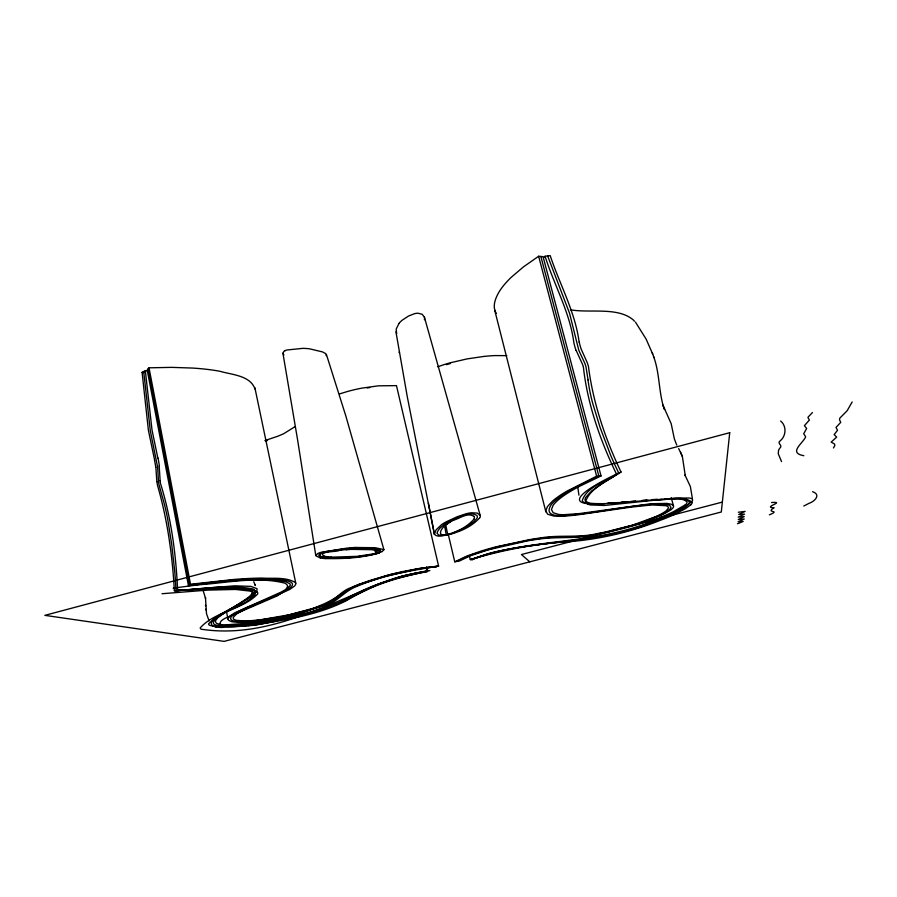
<?xml version="1.0" encoding="UTF-8"?>
<svg xmlns="http://www.w3.org/2000/svg" width="897" height="897" viewBox="0 0 897 897"><rect width="100%" height="100%" fill="white"/><g stroke="black" fill="none" stroke-linecap="round" stroke-linejoin="round"><path stroke-width="1.35" d="M209.113 620.937L206.501 613.716L205.48 597.57L205.525 598.377L203.305 591.022M320.251 557.867L315.912 555.893L317.471 553.662A8.544 1.615 -11.7 0 1 321.406 552.227L346.814 548.145A64.954 10.652 -12.2 0 1 355.537 547.439M339.615 393.895L347.711 391.428A46.969 12.861 -12.5 0 1 361.883 388.132L378.433 385.822L396.474 385.632L438.599 566.052C413.08 570.38 386.921 574.428 362.556 584.082A72.444 10.159 -13.2 0 0 354.864 587.221C342.8 592.379 335.22 604.522 321.361 606.495A65.257 9.127 -12.4 0 1 313.715 608.973C290.123 616.093 265.747 621.027 241.102 622.182A63.721 8.925 -12.4 0 1 231.235 621.531L228.488 620.242L228.107 618.392L229.901 616.104L234.24 613.111L281.176 592.054L287.522 588.454L290.37 585.248L289.966 583.824L285.526 581.626L271.421 579.854A172.067 25.497 -11.4 0 0 257.596 579.641A169.544 25.161 -11.4 0 0 221.211 581.805L188.46 585.663L147.186 369.956L149.025 367.815L171.719 367.366L192.586 368.062A168.782 47.9 -9.1 0 1 219.843 371.257C231.718 374.789 250.386 375.361 254.995 389.051M444.789 526.831L446.291 535.229C458.502 532.437 471.138 527.391 479.648 517.849M326.228 355.683L325.891 353.721L322.528 351.916L309.611 348.832A39.973 12.233 -11.1 0 0 302.805 348.361L286.726 350.021A6.189 2.13 -10.8 0 0 285.156 350.649M852.15 401.968L847.273 410.534A125.266 22.548 -15.6 0 1 845.49 412.407L839.85 418.103L839.469 419.684L840.747 422.364L836.026 427.409L837.529 430.28L834.143 434.619L836.677 437.097L831.16 442.109L833.874 443.634A41.15 6.357 -15.8 0 1 834.58 444.116L834.838 445.574L833.448 447.962M264.346 623.314C292.411 618.784 321.025 613.615 346.578 600.564C371.123 585.337 398.829 576.849 427.107 571.681L427.622 570.817L426.737 566.971M779.885 448.074C783.328 445.361 776.443 443.275 780.211 440.831C786.221 435.976 786.77 425.997 780.637 421.029M779.527 448.601L779.19 449.117A126.432 19.779 -16.5 0 0 778.607 450.182L778.237 453.703L781.534 461.596M473.851 519.296C466.776 527.223 456.618 532.168 446.448 534.758M398.974 323.458L396.194 329.098L396.653 333.684M543.459 257.787L545.084 256.25L550.197 255.623C559.75 284.517 575.112 311.629 579.137 342.183M690.914 504.731L685.375 508.722L674.286 514.396M295.079 426.613L283.788 433.655A58.271 15.63 -11.1 0 1 277.352 436.379L264.884 440.573M685.095 504.944L672.167 512.389M812.413 412.564L808.018 417.195A31.664 5.561 -16.5 0 0 808.107 417.811L809.397 420.043L804.418 425.627L806.638 428.497L803.69 433.756L805.428 436.357A49.301 8.196 -15.7 0 1 805.584 437.007C802.591 443.634 788.014 452.873 803.858 455.721M447.278 523.938C441.66 526.954 435.101 537.561 447.726 534.522L445.517 523.983M188.46 585.663L190.523 584.239L234.689 579.384A174.5 25.923 -11.4 0 1 261.991 578.072C272.991 578.845 285.616 576.659 295.438 582.568L295.797 584.115L294.698 585.932L289.619 589.497L245.184 609.198L236.707 613.851L233.198 617.371L233.512 619.098L236.001 620.309L245.027 620.937A64.797 9.105 -12.5 0 0 262.047 619.535L289.619 614.692L313.647 608.177A60.043 8.398 -12.4 0 0 320.386 605.923C333.045 603.905 339.156 591.695 350.716 587.714A76.671 10.764 -13.2 0 1 358.935 584.351L388.973 574.876A48.393 6.907 -13.1 0 1 403.572 571.4L420.458 568.216L438.599 566.052M448.343 534.679L454.757 561.825L459.477 560.973L470.398 555.781L487.946 549.861L527.447 540.88A72.836 10.338 -13.7 0 1 538.11 539.22C558.259 536.193 578.901 539.422 598.804 534.074A66.636 9.777 -14.5 0 0 608.009 532.168C629.649 527.01 651.973 521.762 670.967 509.788A64.965 9.519 -14.4 0 0 673.445 505.773L671.348 504.237L666.852 503.396L650.975 503.733L579.305 513.577L563.249 514.743L558.831 514.486L553.191 512.725L551.442 509.574L553.113 505.347A177.483 28.872 -15.3 0 1 558.113 500.044A174.825 28.469 -15.3 0 1 578.105 487.049L601.035 475.937L543.055 256.665L538.637 256.262L523.545 266.824L511.413 277.139A173.738 53.999 -16.9 0 0 499.091 291.895C495.436 298.14 491.859 306.752 496.377 313.457M457.122 561.399L464.926 557.429A54.773 7.894 -13.8 0 1 472.719 554.368L499.45 546.34L528.479 540.263A74.956 10.641 -13.7 0 1 539.523 538.548C559.47 535.419 579.922 538.794 599.633 533.536A63.922 9.374 -14.5 0 0 608.491 531.686L639.796 523.265L662.064 514.273A69.002 10.125 -14.4 0 0 667.301 511.223L669.599 509.418A61.22 8.959 -14.4 0 0 670.978 507.444L669.599 505.28L663.085 504.069A82.019 11.986 -14.3 0 0 656.066 504.058C630.815 505.549 605.991 510.864 580.908 513.959C573.99 513.981 540.431 521.549 551.184 504.753A182.125 29.623 -15.4 0 1 553.673 502.062A177.976 28.996 -15.3 0 1 575.549 487.374M588.006 379.992A163.568 131.254 55.6 0 0 592.715 403.347L600.16 427.656L610.565 455.014A272.363 211.12 57.2 0 0 618.728 472.999C607.583 481.667 590.282 487.542 585.562 501.726L587.782 504.136L590.114 504.933L604.186 505.482L673.86 498.194L688.93 497.981A51.051 7.501 -14.6 0 1 692.237 500.986L688.56 504.361L677.1 510.875A137.959 20.844 -14.2 0 1 660.786 518.174C608.491 543.201 549.513 539.433 494.225 552.081A25.789 3.711 -13.7 0 0 487.497 553.909L471.441 559.717C532.56 536.675 600.777 546.923 660.584 518.836A110.936 16.494 -14.3 0 0 674.286 512.905C679.321 509.664 687.349 507.994 689.647 501.961C683.301 496.377 672.683 499.674 664.778 499.035M454.757 561.825L466.799 556.073L480.904 551.128A48.696 7.053 -13.7 0 1 494.875 547.103L529.522 539.635A77.086 10.943 -13.7 0 1 540.947 537.875C559.773 534.623 579.092 538.133 597.761 533.502A61.31 8.992 -14.5 0 0 606.092 531.843L632.082 525.306L655.572 516.728A66.03 9.688 -14.4 0 0 666.191 510.808L668.467 508.083L668.377 507.13L666.37 505.717L651.827 504.955L630.826 507.175L575.964 515.125L563.832 516.224L553.875 516.089L547.686 514.25L545.746 510.965L547.439 506.581L552.485 501.12A179.927 29.332 -15.3 0 1 566.657 491.276L596.628 476.195L601.035 475.937M579.249 342.183A50.266 40.97 52.3 0 0 581.267 349.303L586.302 360.527A58.619 48.516 51.5 0 1 586.986 362.13L587.322 362.949A37.338 30.79 51.7 0 1 588.443 366.368C592.962 402.45 605.15 438.768 621.038 472.024L603.468 482.496L591.538 491.063L585.595 497.532L584.945 499.629L585.483 501.311L590.26 503.396L600.463 503.923L648.206 500.436M618.739 472.999C607.392 481.341 586.604 486.309 582.231 500.739L583.028 501.715A73.072 12.143 -14.9 0 0 588.993 503.542L604.903 503.666M154.62 460.172L148.375 430.134L142.096 372.378L145.314 370.652L147.523 370.797M575.56 487.374L598.837 476.06L540.846 256.464M374.711 549.659L375.809 553.539L377.962 552.249L378.198 551.274L376.919 550.567L371.694 549.693L351.445 549.368M621.038 472.024C608.323 477.507 548.482 506.76 600.261 503.733M454.801 519.778C460.553 517.894 467.752 512.422 473.795 516.268M769.379 514.844C781.758 509.675 764.625 513.409 774.122 507.736C761.497 507.467 786.68 501.412 771.566 502.533M661.201 517.199C600.956 545.97 532.089 536.832 470.308 559.65L469.366 555.804M662.378 519.486C633.585 531.215 603.109 538.671 572.14 541.44C537.538 543.279 503.284 549.827 470.308 559.65M447.726 534.522C443.847 535.498 437.568 537.774 434.417 534.354L407.305 396.855L395.936 331.778M265.703 441.01L267.53 440.461M446.471 364.664L450.451 363.498M277.184 620.758L299.766 613.559A175.913 25.228 -11.7 0 0 307.806 610.577L310.676 609.455A164.779 23.546 -11.8 0 0 320.913 605.183C335.523 599.499 347.274 588.454 362.119 583.297A52.822 7.512 -13.1 0 1 371.537 579.967L386.82 575.526A44.906 6.425 -13.1 0 1 394.052 573.732L415.748 569.315A64.853 9.138 -13.1 0 1 424.472 567.913L436.951 566.433M326.06 558.573C343.843 558.887 361.928 558.012 379.095 553L357.118 556.353L331.038 557.16M722.354 502.096L521.437 554.537L529.802 561.836M275.031 621.329L255.353 625.198L234.588 626.745A92.413 12.883 -12.6 0 1 228.959 626.577C226.089 626.633 217.052 625.534 221.155 621.06A68.766 9.542 -12.4 0 1 225.057 618.313L277.184 595.922L285.425 590.506L287.612 586.335A118.583 18.018 -11.6 0 0 284.719 583.106C257.17 576.233 228.107 582.725 200.233 584.665A219.081 31.429 -11.3 0 0 173.177 588.197M427.622 570.817C397.236 576.042 368.017 586.01 341.331 601.405C316.495 612.404 289.406 616.856 262.787 621.217M426.479 567.397L427.353 571.254C403.908 576.536 379.678 581.11 358.621 593.309C330.264 610.308 297.356 617.046 265.086 622.036A109.12 15.597 -12.5 0 1 247 624.48C175.61 631.656 237.234 609.904 254.939 591.695A71.468 10.988 -11.6 0 0 252.808 588.937C227.558 583.958 201.421 589.318 175.991 590.674A254.445 142.41 88.5 0 0 174.747 571.602L171.719 544.457L167.683 519.105A154.676 90.575 89.1 0 0 162.346 496.826L158.937 484.436A35.656 22.649 -88.8 0 1 158.41 480.119L157.726 468.739A42.798 26.192 -88.8 0 0 157.524 466.653L150.304 430.818L143.699 371.515M375.809 553.539L382.178 551.633L383.838 549.569L375.125 547.708L355.425 547.484M415.008 573.295L403.336 575.896A30.644 4.339 -13.1 0 0 396.115 577.825C332.966 600.071 270.692 639.931 200.917 629.167L200.166 627.934C214.428 611.922 240.149 610.139 255.084 594.588L255.028 593.298L251.99 591.302L235.474 589.452L207.577 590.125L162.021 593.724M738.321 512.243L745.127 511.391L738.736 514.452L744.51 514.149L738.209 517.109L744.23 516.627L738.287 519.486L744.241 519.004L738.141 521.762L743.131 521.46L739.42 523.052A22.974 2.826 -14.9 0 1 737.48 523.702M415.412 573.194L427.353 571.254M429.854 570.593L407.698 574.809A25.643 3.644 -13.1 0 0 400.903 576.513L377.435 584.586L339.122 603.266L325.073 608.738L300.607 615.23L263.539 621.856A136.03 19.835 -12.6 0 1 241.472 624.682L214.204 626.117A49.862 6.952 -12.2 0 1 208.564 623.875C221.862 609.982 244.466 608.02 257.753 593.892L257.708 592.592L254.77 590.574L239.118 588.544L213.878 588.656L175.991 590.674M367.12 387.964L369.777 387.571M338.954 550.534C338.102 551.834 316.596 551.386 323.963 556.039M248.805 625.456L221.537 627.463A65.739 9.194 -12.2 0 1 216.065 627.037M156.997 481.711A36.115 21.584 -89.5 0 0 157.446 485.165C167.38 519.419 172.381 555.108 174.366 590.764L234.722 585.808L250.745 586.369L257.047 588.701L256.856 591.594L252.091 596.012L226.134 611.608L218.106 617.416L215.852 620.074L215.426 621.913L216.525 623.337L219.339 624.301M248.155 623.157L226.941 624.783M630.793 501.434L635.569 501.008M626.028 501.872L621.296 502.286M628.449 501.905L621.677 502.488M642.207 500.425L646.872 500.033M643.306 500.593L659.25 499.562M174.366 590.764C197.688 589.228 221.189 586.728 244.533 588.993C257.293 589.116 251.306 597.593 243.883 600.878C241.719 604.791 196.97 622.002 215.975 627.059M615.723 502.746L607.706 503.329M651.693 499.898C663.623 501.715 682.494 493.944 692.293 502.443A67.174 9.912 -14.7 0 1 690.847 504.753M617.831 502.802L607.381 503.52M652.332 499.618L657.579 499.259M436.704 566.747L424.382 568.059A54.403 7.725 -13.1 0 0 414.246 569.696L385.508 576.222L360.751 584.216A74.552 10.461 -13.2 0 0 352.79 587.468C340.759 592.368 333.505 604.645 319.814 606.585A62.611 8.757 -12.4 0 1 312.459 608.962L282.308 616.587L254.255 620.836A67.724 9.519 -12.5 0 1 245.587 621.475L240.744 621.587A60.032 8.409 -12.4 0 1 235.833 621.318C233.837 621.173 229.352 620.264 230.899 617.36A80.618 11.336 -12.5 0 1 233.254 614.972C243.266 604.589 332.776 581.626 270.737 578.957A176.53 26.148 -11.4 0 0 263.729 578.845A172.594 25.621 -11.4 0 0 222.815 581.043L189.491 584.945L148.106 368.891M659.732 499.315L662.255 499.18M344.549 557.71L345.67 557.665A114.928 20.317 -13.2 0 0 355.29 557.015L372.008 554.638A14.386 2.388 -12.8 0 0 376.471 553.516C381.259 553.505 382.526 548.762 377.155 549.143A117.294 18.837 -12.2 0 0 367.456 548.359L356.86 548.28M355.75 548.314L353.429 548.426A62.151 10.293 -12.4 0 0 345.233 549.076A66.109 10.921 -12.4 0 0 340.311 549.626C337.81 550.893 313.176 551.106 321.092 556.667A68.161 11.818 -12.9 0 0 323.021 557.194A64.214 11.123 -12.9 0 0 328.549 557.867C345.401 558.057 362.747 557.721 378.915 552.642A14.363 2.377 -12.8 0 0 380.687 551.52C370.943 540.633 274.639 558.192 343.439 557.766M664.172 498.923C671.438 499.573 681.227 496.68 687.012 501.86A63.205 9.138 -14.3 0 1 685.286 504.899M142.096 372.378L144.282 372.479M570.391 309.757C589.542 313.445 618.795 306.303 634.112 320.7A57.06 15.899 -15.3 0 1 634.246 321.283M506.805 355.649L495.066 355.582A74.843 20.373 -13.7 0 0 483.775 356.445L467.146 358.89L449.991 362.859A47.249 13.119 -13.8 0 0 437.814 366.806M812.57 491.713C821.394 494.516 814.745 501.58 808.903 503.363A110.264 13.948 -14.8 0 1 803.746 506.031M283.889 354.999L282.925 353.07L283.968 351.366A6.178 2.097 -11.1 0 1 285.134 350.649M635.446 322.068L646.12 339.1L652.713 354.102M678.67 448.567L682.393 456.562L685.286 475.825L684.972 475.04L690.365 486.533L692.316 498.138M255.118 585.012L255.376 585.517L253.75 581.727M616.43 473.975C600.16 440.337 587.434 403.964 583.386 366.985M664.195 408.572L664.554 409.537L662.928 405.108L671.191 423.698L674.342 438.835L676.764 445.147M682.393 456.562L680.543 452.043M576.177 350.413L582.4 364.115A30.7 26.82 47.6 0 1 583.409 366.951M479.704 517.838A67.208 11.829 -12.9 0 0 480.198 515.427L477.193 513.062L471.34 512.77A8.589 1.704 -13.9 0 0 466.362 513.701L457.145 516.762L446.583 521.65A65.447 11.19 -14 0 0 441.604 524.599L436.065 529.869L434.417 534.354M653.554 356.445C659.542 372.39 658.645 389.825 663.287 406.083M652.276 352.88L653.991 357.656M326.452 354.618L345.872 416.107L383.95 549.827M547.641 255.937L569.517 313.165L578.7 349.864A44.648 36.878 50.8 0 0 579.507 351.859L584.452 362.5A36.833 31.272 49.9 0 1 585.965 366.649L588.062 379.992M480.198 515.427L424.404 317.179L422.162 314.275L418.08 313.232A6.212 2.209 -13.3 0 0 414.448 313.703L408.516 316.047L402.383 320.072A40.208 12.737 -14 0 0 398.941 323.458M545.084 256.25C554.144 285.145 569.797 311.988 573.811 342.374A56.186 46.7 50 0 0 576.053 350.447M375.742 549.289L376.841 553.169M671.236 497.723L673.445 505.773M538.637 256.262L596.628 476.195M494.628 309.869L545.869 511.907M472.338 558.809L472.573 559.773M427.107 571.681L426.445 568.776M157.838 458.042L152.019 430.022L145.314 370.652M254.849 387.594L295.797 583.308M226.403 611.182L228.017 619.379M577.735 486.679L578.935 495.178M428.418 503.172L434.361 534.074M149.025 367.815L190.523 584.239M282.925 353.261L297.703 440.472L315.766 555.422M399.143 352.061L399.255 352.734M155.854 467.259L156.672 479.2A56.859 34.064 -89.5 0 0 156.818 480.87L156.897 481.734M159.184 466.048L160.126 480.657M205.738 609.153L205.783 609.938M205.525 605.273L205.57 606.069M437.265 533.233L438.42 534.96L441.616 535.408A14.408 2.422 -13.4 0 0 444.968 535.173L447.995 534.612A14.43 2.433 -13.4 0 0 452.368 533.39L464.444 528.142A114.704 20.048 -12.8 0 0 469.68 524.835L472.753 522.514A201.769 35.802 -12.1 0 0 474.076 521.404L476.744 518.578A64.292 11.213 -13.1 0 0 477.26 516.28A68.217 11.896 -13.1 0 0 476.722 515.36C468.974 510.886 459.757 517.154 452.357 519.868A66.636 11.403 -13.8 0 0 449.162 521.482A62.633 10.73 -13.8 0 0 444.486 524.263L440.472 527.66A185.421 30.857 -14.6 0 0 439.541 528.703L438.981 529.398A118.74 20.014 -14.2 0 0 437.198 533.244M177.628 590.596C176.014 554.469 171.293 518.062 160.518 483.573A29.713 20.059 -88 0 1 160.092 480.669M473.795 519.307A61.119 10.54 -13.5 0 0 474.378 517.423A63.653 10.988 -13.3 0 0 473.807 516.268M449.644 522.289A62.218 10.764 -13.5 0 1 454.375 519.823M447.345 523.926A59.471 10.226 -13.5 0 1 450.115 522.233M424.404 317.168A40.735 13.208 -12.2 0 1 424.382 319.724M331.172 557.115A61.041 10.349 -12.6 0 1 326.575 556.633A63.586 10.842 -12.7 0 1 323.996 556.028M339.301 550.343A61.736 10.428 -12.7 0 1 346.87 549.547M346.377 549.771A59.023 9.889 -12.6 0 1 351.355 549.401M325.914 558.618A67.129 11.852 -13.1 0 1 320.139 557.9M226.627 624.884A61.859 8.589 -12.6 0 1 219.137 624.357M263.012 621.094A106.676 15.193 -12.6 0 1 248.435 623.045M157.95 457.975A53.809 33.413 -88.3 0 1 159.352 465.992M264.133 623.437A111.901 15.989 -12.5 0 1 248.547 625.579M154.486 460.262A48.146 28.67 -89.6 0 1 155.753 467.303M671.864 512.434A108.447 16.056 -14.3 0 1 660.898 517.233M674.589 514.362A113.762 16.942 -14.3 0 1 662.681 519.464M729.732 432.69L721.3 512.008L224.104 641.377L44.85 615.353L729.732 432.69"/></g></svg>
